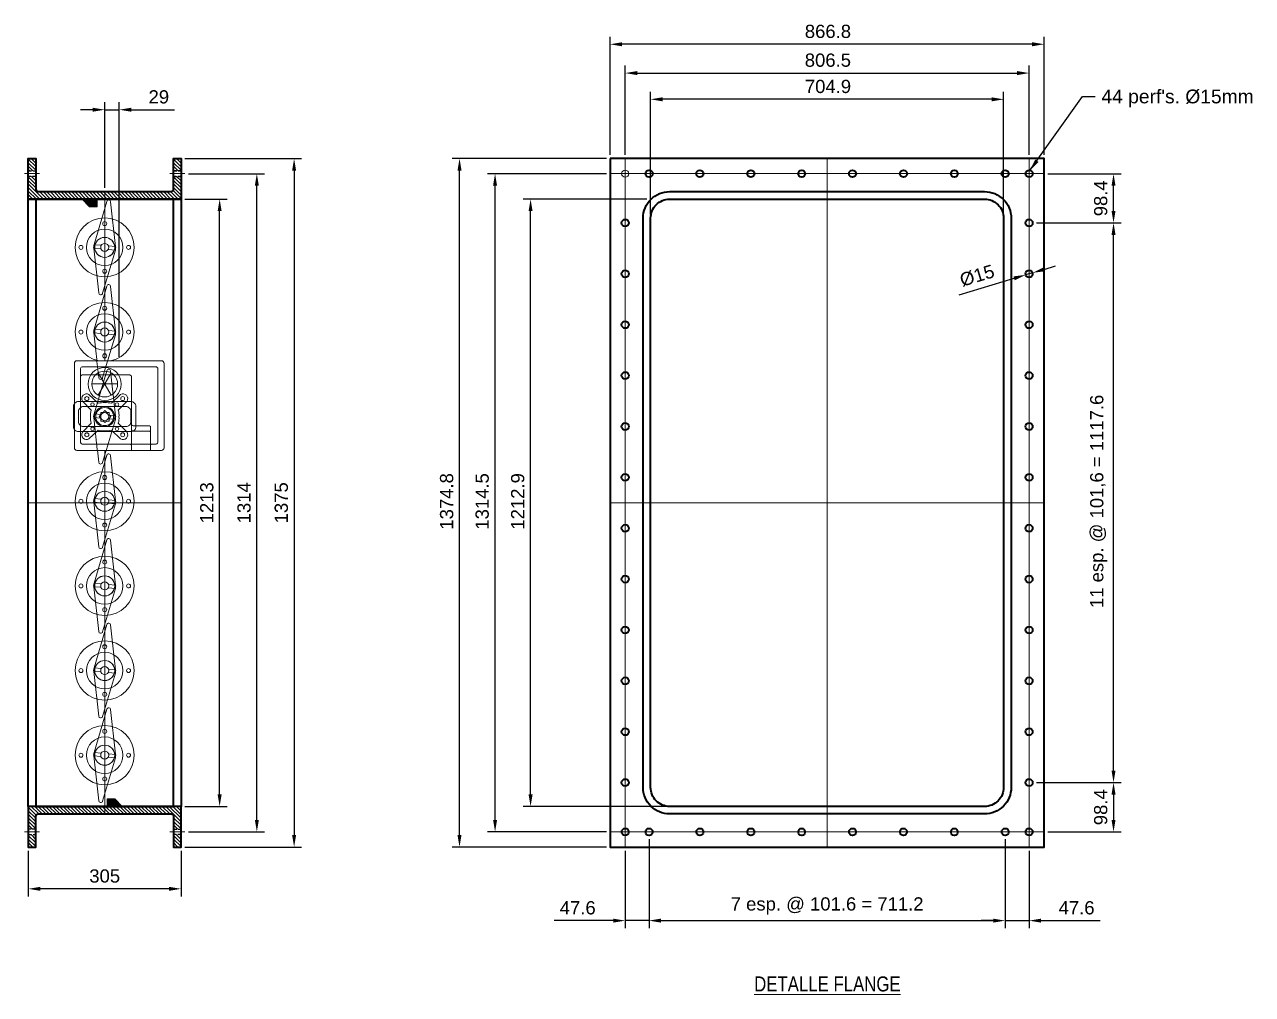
# Model space of a CAD drawing. Header units: millimetres. Extents: x 3074 to 13510, y 1436 to 24693.
# Drawn here: x 11058 to 13510, y 22756 to 24693 of the extents above; entities that cross this region are included whole.
import ezdxf
from ezdxf.enums import TextEntityAlignment as Align

# ---------------------------------------------------------------- set-up
doc = ezdxf.new("R2010")
doc.units = ezdxf.units.MM
doc.set_wipeout_variables(frame=1)
doc.linetypes.add('HIDDEN', pattern=[9.525, 6.35, -3.175])
doc.layers.add('IA-ACHU', color=1, linetype='Continuous')
doc.layers.add('IA-SEGM', color=1, linetype='HIDDEN')
for name, color, linetype, lineweight in [('IA-DIBUJO', 3, 'Continuous', 40), ('IA-TITLE', 6, 'Continuous', 13), ('IA-TRAZ', 8, 'Continuous', 5)]:
    doc.layers.add(name, color=color, linetype=linetype, lineweight=lineweight)
doc.styles.add('ARIAL', font='arial.ttf')
doc.styles.get("Standard").update_dxf_attribs({"font": 'arial.ttf'})
doc.dimstyles.new('COT_10', dxfattribs={"dimscale": 10, "dimtxt": 2.2, "dimasz": 2, "dimexe": 1.25, "dimexo": 0.625, "dimgap": 1, "dimtad": 1, "dimdec": 1, "dimdsep": 46, "dimtxsty": 'ARIAL', "dimcen": 2, "dimclrd": 256, "dimclre": 256, "dimclrt": 2, "dimadec": 0, "dimazin": 0, "dimtm": 1e-09, "dimtfac": 1, "dimtdec": 1, "dimtmove": 0, "dimatfit": 3, "dimfxl": 1, "dimarcsym": 0})
doc.dimstyles.new('COT_12', dxfattribs={"dimscale": 12, "dimtxt": 2.2, "dimasz": 2, "dimexe": 1.25, "dimexo": 0.625, "dimgap": 1, "dimtad": 1, "dimdec": 1, "dimdsep": 46, "dimtxsty": 'ARIAL', "dimcen": 2, "dimclrd": 256, "dimclre": 256, "dimclrt": 2, "dimadec": 0, "dimazin": 0, "dimtm": 1e-09, "dimtfac": 1, "dimtdec": 1, "dimtmove": 0, "dimatfit": 3, "dimfxl": 1, "dimarcsym": 0})
pattern_1 = [(135, (0, 0), (-3.5355339, -3.5355339), [])]

# ---------------------------------------------------------------- blocks, each defined once
blk = doc.blocks.new('*D15')
at = {"layer": 'Defpoints', "color": 0, "transparency": 16777216}
for p in [(13071, 24296.7), (13232.5, 24296.7), (13071, 23179.1)]:
    blk.add_point(p, dxfattribs=at)
at = {"layer": 'IA-TRAZ', "lineweight": -2, "transparency": 16777216}
for p, q in [((13078.5, 24296.7), (13247.5, 24296.7)), ((13232.5, 23203.1), (13232.5, 24272.7)), ((13078.5, 23179.1), (13247.5, 23179.1))]:
    blk.add_line(p, q, dxfattribs=at)
at = {"layer": 'IA-TRAZ', "transparency": 16777216}
for points in [[(13228.5, 24272.7), (13236.5, 24272.7), (13232.5, 24296.7)], [(13228.5, 23203.1), (13236.5, 23203.1), (13232.5, 23179.1)]]:
    blk.add_solid(points, dxfattribs=at)
at = {"layer": 'IA-TRAZ', "color": 2, "transparency": 16777216, "insert": (13185.8, 23527.7), "char_height": 26.4, "attachment_point": 1, "rotation": 90, "style": 'ARIAL'}
blk.add_mtext('11 esp. @ 101,6 = 1117.6', dxfattribs=at)
blk = doc.blocks.new('*D16')
at = {"layer": 'Defpoints', "color": 0, "transparency": 16777216}
for p in [(11997.6, 24395.1), (12227.3, 24395.1), (12227.3, 23080.7)]:
    blk.add_point(p, dxfattribs=at)
at = {"layer": 'IA-TRAZ', "lineweight": -2, "transparency": 16777216}
for p, q in [((12219.8, 24395.1), (11982.6, 24395.1)), ((11997.6, 23104.7), (11997.6, 24371.1)), ((12219.8, 23080.7), (11982.6, 23080.7))]:
    blk.add_line(p, q, dxfattribs=at)
at = {"layer": 'IA-TRAZ', "transparency": 16777216}
for points in [[(11993.6, 24371.1), (12001.6, 24371.1), (11997.6, 24395.1)], [(11993.6, 23104.7), (12001.6, 23104.7), (11997.6, 23080.7)]]:
    blk.add_solid(points, dxfattribs=at)
at = {"layer": 'IA-TRAZ', "color": 2, "transparency": 16777216, "insert": (11958.6, 23684.2), "char_height": 26.4, "attachment_point": 1, "rotation": 90, "style": 'ARIAL'}
blk.add_mtext('1314.5', dxfattribs=at)
blk = doc.blocks.new('*D17')
at = {"layer": 'Defpoints', "color": 0, "transparency": 16777216}
for p in [(13063.9, 24596), (12257.4, 24425.3), (13063.9, 24425.3)]:
    blk.add_point(p, dxfattribs=at)
at = {"layer": 'IA-TRAZ', "lineweight": -2, "transparency": 16777216}
for p, q in [((12257.4, 24432.8), (12257.4, 24611)), ((12281.4, 24596), (13039.9, 24596)), ((13063.9, 24432.8), (13063.9, 24611))]:
    blk.add_line(p, q, dxfattribs=at)
at = {"layer": 'IA-TRAZ', "transparency": 16777216}
for points in [[(12281.4, 24600), (12281.4, 24592), (12257.4, 24596)], [(13039.9, 24600), (13039.9, 24592), (13063.9, 24596)]]:
    blk.add_solid(points, dxfattribs=at)
at = {"layer": 'IA-TRAZ', "color": 2, "transparency": 16777216, "insert": (12616, 24635), "char_height": 26.4, "attachment_point": 1, "style": 'ARIAL'}
blk.add_mtext('806.5', dxfattribs=at)
blk = doc.blocks.new('*D18')
at = {"layer": 'Defpoints', "color": 0, "transparency": 16777216}
for p in [(11926.6, 24425.3), (12227.3, 24425.3), (12227.3, 23050.5)]:
    blk.add_point(p, dxfattribs=at)
at = {"layer": 'IA-TRAZ', "lineweight": -2, "transparency": 16777216}
for p, q in [((12219.8, 24425.3), (11911.6, 24425.3)), ((11926.6, 23074.5), (11926.6, 24401.3)), ((12219.8, 23050.5), (11911.6, 23050.5))]:
    blk.add_line(p, q, dxfattribs=at)
at = {"layer": 'IA-TRAZ', "transparency": 16777216}
for points in [[(11922.6, 24401.3), (11930.6, 24401.3), (11926.6, 24425.3)], [(11922.6, 23074.5), (11930.6, 23074.5), (11926.6, 23050.5)]]:
    blk.add_solid(points, dxfattribs=at)
at = {"layer": 'IA-TRAZ', "color": 2, "transparency": 16777216, "insert": (11887.6, 23684.3), "char_height": 26.4, "attachment_point": 1, "rotation": 90, "style": 'ARIAL'}
blk.add_mtext('1374.8', dxfattribs=at)
blk = doc.blocks.new('*D19')
at = {"layer": 'Defpoints', "color": 0, "transparency": 16777216}
for p in [(12068.5, 24344.3), (12308.2, 24344.3), (12346.3, 23131.5)]:
    blk.add_point(p, dxfattribs=at)
at = {"layer": 'IA-TRAZ', "lineweight": -2, "transparency": 16777216}
for p, q in [((12300.7, 24344.3), (12053.5, 24344.3)), ((12068.5, 23155.5), (12068.5, 24320.3)), ((12338.8, 23131.5), (12053.5, 23131.5))]:
    blk.add_line(p, q, dxfattribs=at)
at = {"layer": 'IA-TRAZ', "transparency": 16777216}
for points in [[(12064.5, 24320.3), (12072.5, 24320.3), (12068.5, 24344.3)], [(12064.5, 23155.5), (12072.5, 23155.5), (12068.5, 23131.5)]]:
    blk.add_solid(points, dxfattribs=at)
at = {"layer": 'IA-TRAZ', "color": 2, "transparency": 16777216, "insert": (12029.5, 23684.3), "char_height": 26.4, "attachment_point": 1, "rotation": 90, "style": 'ARIAL'}
blk.add_mtext('1212.9', dxfattribs=at)
blk = doc.blocks.new('*D20')
at = {"layer": 'Defpoints', "color": 0, "transparency": 16777216}
for p in [(12308.2, 24543.6), (12308.2, 24306.2), (13013.1, 24306.2)]:
    blk.add_point(p, dxfattribs=at)
at = {"layer": 'IA-TRAZ', "lineweight": -2, "transparency": 16777216}
for p, q in [((12308.2, 24313.7), (12308.2, 24558.6)), ((12989.1, 24543.6), (12332.2, 24543.6)), ((13013.1, 24313.7), (13013.1, 24558.6))]:
    blk.add_line(p, q, dxfattribs=at)
at = {"layer": 'IA-TRAZ', "transparency": 16777216}
for points in [[(12332.2, 24547.6), (12332.2, 24539.6), (12308.2, 24543.6)], [(12989.1, 24547.6), (12989.1, 24539.6), (13013.1, 24543.6)]]:
    blk.add_solid(points, dxfattribs=at)
at = {"layer": 'IA-TRAZ', "color": 2, "transparency": 16777216, "insert": (12616.2, 24582.5), "char_height": 26.4, "attachment_point": 1, "style": 'ARIAL'}
blk.add_mtext('704.9', dxfattribs=at)
blk = doc.blocks.new('*D21')
at = {"layer": 'Defpoints', "color": 0, "transparency": 16777216}
for p in [(12227.3, 24653.5), (12227.3, 24425.3), (13094, 24425.3)]:
    blk.add_point(p, dxfattribs=at)
at = {"layer": 'IA-TRAZ', "lineweight": -2, "transparency": 16777216}
for p, q in [((12227.3, 24432.8), (12227.3, 24668.5)), ((13094, 24432.8), (13094, 24668.5)), ((13070, 24653.5), (12251.3, 24653.5))]:
    blk.add_line(p, q, dxfattribs=at)
at = {"layer": 'IA-TRAZ', "transparency": 16777216}
for points in [[(12251.3, 24657.5), (12251.3, 24649.5), (12227.3, 24653.5)], [(13070, 24657.5), (13070, 24649.5), (13094, 24653.5)]]:
    blk.add_solid(points, dxfattribs=at)
at = {"layer": 'IA-TRAZ', "color": 2, "transparency": 16777216, "insert": (12616.1, 24692.5), "char_height": 26.4, "attachment_point": 1, "style": 'ARIAL'}
blk.add_mtext('866.8', dxfattribs=at)
blk = doc.blocks.new('*D22')
at = {"layer": 'Defpoints', "color": 0, "transparency": 16777216}
for p in [(13071, 23179.1), (13094, 23080.7), (13232.5, 23080.7)]:
    blk.add_point(p, dxfattribs=at)
at = {"layer": 'IA-TRAZ', "lineweight": -2, "transparency": 16777216}
for p, q in [((13078.5, 23179.1), (13247.5, 23179.1)), ((13232.5, 23155.1), (13232.5, 23104.7)), ((13101.5, 23080.7), (13247.5, 23080.7))]:
    blk.add_line(p, q, dxfattribs=at)
at = {"layer": 'IA-TRAZ', "transparency": 16777216}
for points in [[(13228.5, 23155.1), (13236.5, 23155.1), (13232.5, 23179.1)], [(13228.5, 23104.7), (13236.5, 23104.7), (13232.5, 23080.7)]]:
    blk.add_solid(points, dxfattribs=at)
at = {"layer": 'IA-TRAZ', "color": 2, "transparency": 16777216, "insert": (13207, 23129.9), "char_height": 26.4, "attachment_point": 5, "rotation": 90, "style": 'ARIAL'}
blk.add_mtext('98.4', dxfattribs=at)
blk = doc.blocks.new('*D23')
at = {"layer": 'Defpoints', "color": 0, "transparency": 16777216}
for p in [(13094, 24395.1), (13232.5, 24395.1), (13071, 24296.7)]:
    blk.add_point(p, dxfattribs=at)
at = {"layer": 'IA-TRAZ', "lineweight": -2, "transparency": 16777216}
for p, q in [((13101.5, 24395.1), (13247.5, 24395.1)), ((13232.5, 24320.7), (13232.5, 24371.1)), ((13078.5, 24296.7), (13247.5, 24296.7))]:
    blk.add_line(p, q, dxfattribs=at)
at = {"layer": 'IA-TRAZ', "transparency": 16777216}
for points in [[(13228.5, 24371.1), (13236.5, 24371.1), (13232.5, 24395.1)], [(13228.5, 24320.7), (13236.5, 24320.7), (13232.5, 24296.7)]]:
    blk.add_solid(points, dxfattribs=at)
at = {"layer": 'IA-TRAZ', "color": 2, "transparency": 16777216, "insert": (13207, 24345.9), "char_height": 26.4, "attachment_point": 5, "rotation": 90, "style": 'ARIAL'}
blk.add_mtext('98.4', dxfattribs=at)
blk = doc.blocks.new('*D24')
at = {"layer": 'Defpoints', "color": 0, "transparency": 16777216}
for p in [(12305, 23073.5), (13016.2, 23073.5), (13016.2, 22903.5)]:
    blk.add_point(p, dxfattribs=at)
at = {"layer": 'IA-TRAZ', "lineweight": -2, "transparency": 16777216}
for p, q in [((12305, 23066), (12305, 22888.5)), ((13016.2, 23066), (13016.2, 22888.5)), ((12329, 22903.5), (12992.2, 22903.5))]:
    blk.add_line(p, q, dxfattribs=at)
at = {"layer": 'IA-TRAZ', "transparency": 16777216}
for points in [[(12329, 22907.5), (12329, 22899.5), (12305, 22903.5)], [(12992.2, 22907.5), (12992.2, 22899.5), (13016.2, 22903.5)]]:
    blk.add_solid(points, dxfattribs=at)
at = {"layer": 'IA-TRAZ', "color": 2, "transparency": 16777216, "insert": (12660.6, 22932.9), "char_height": 26.4, "attachment_point": 5, "style": 'ARIAL'}
blk.add_mtext('7 esp. @ 101.6 = 711.2', dxfattribs=at)
blk = doc.blocks.new('*D25')
at = {"layer": 'Defpoints', "color": 0, "transparency": 16777216}
for p in [(13016.2, 23050.5), (13063.9, 23050.5), (13063.9, 22903.5)]:
    blk.add_point(p, dxfattribs=at)
at = {"layer": 'IA-TRAZ', "lineweight": -2, "transparency": 16777216}
for p, q in [((13016.2, 23043), (13016.2, 22888.5)), ((13063.9, 23043), (13063.9, 22888.5)), ((12992.2, 22903.5), (12968.2, 22903.5)), ((13016.2, 22903.5), (13063.9, 22903.5)), ((13087.9, 22903.5), (13205.5, 22903.5))]:
    blk.add_line(p, q, dxfattribs=at)
at = {"layer": 'IA-TRAZ', "transparency": 16777216}
for points in [[(12992.2, 22907.5), (12992.2, 22899.5), (13016.2, 22903.5)], [(13087.9, 22907.5), (13087.9, 22899.5), (13063.9, 22903.5)]]:
    blk.add_solid(points, dxfattribs=at)
at = {"layer": 'IA-TRAZ', "color": 2, "transparency": 16777216, "insert": (13158.7, 22929), "char_height": 26.4, "attachment_point": 5, "style": 'ARIAL'}
blk.add_mtext('47.6', dxfattribs=at)
blk = doc.blocks.new('*D26')
at = {"layer": 'Defpoints', "color": 0, "transparency": 16777216}
for p in [(12257.4, 23050.5), (12305, 23050.5), (12257.4, 22903.5)]:
    blk.add_point(p, dxfattribs=at)
at = {"layer": 'IA-TRAZ', "lineweight": -2, "transparency": 16777216}
for p, q in [((12257.4, 23043), (12257.4, 22888.5)), ((12305, 23043), (12305, 22888.5)), ((12233.4, 22903.5), (12115.8, 22903.5)), ((12305, 22903.5), (12257.4, 22903.5)), ((12329, 22903.5), (12353, 22903.5))]:
    blk.add_line(p, q, dxfattribs=at)
at = {"layer": 'IA-TRAZ', "transparency": 16777216}
for points in [[(12233.4, 22907.5), (12233.4, 22899.5), (12257.4, 22903.5)], [(12329, 22907.5), (12329, 22899.5), (12305, 22903.5)]]:
    blk.add_solid(points, dxfattribs=at)
at = {"layer": 'IA-TRAZ', "color": 2, "transparency": 16777216, "insert": (12162.6, 22929), "char_height": 26.4, "attachment_point": 5, "style": 'ARIAL'}
blk.add_mtext('47.6', dxfattribs=at)
blk = doc.blocks.new('*D27')
at = {"layer": 'Defpoints', "color": 0, "transparency": 16777216}
for p in [(13057, 24193), (13070.7, 24197.1)]:
    blk.add_point(p, dxfattribs=at)
at = {"layer": 'IA-TRAZ', "lineweight": -2, "transparency": 16777216}
for p, q in [((13093.7, 24204), (13116.7, 24210.9)), ((12924.1, 24153.3), (13034, 24186.2)), ((13070.7, 24197.1), (13057, 24193))]:
    blk.add_line(p, q, dxfattribs=at)
at = {"layer": 'IA-TRAZ', "transparency": 16777216}
for points in [[(13092.6, 24207.8), (13094.9, 24200.2), (13070.7, 24197.1)], [(13032.9, 24190), (13035.2, 24182.3), (13057, 24193)]]:
    blk.add_solid(points, dxfattribs=at)
at = {"layer": 'IA-TRAZ', "color": 2, "transparency": 16777216, "insert": (12960.1, 24191.4), "char_height": 26.4, "attachment_point": 5, "rotation": 16.6418, "style": 'ARIAL'}
blk.add_mtext('%%C15', dxfattribs=at)
blk = doc.blocks.new('*D38')
at = {"layer": 'Defpoints', "color": 0, "transparency": 16777216}
for p in [(11370.6, 24344.3), (11447.6, 24344.3), (11370.6, 23131.5)]:
    blk.add_point(p, dxfattribs=at)
at = {"layer": 'IA-TRAZ', "lineweight": -2, "transparency": 16777216}
for p, q in [((11378.1, 24344.3), (11462.6, 24344.3)), ((11447.6, 23155.5), (11447.6, 24320.3)), ((11378.1, 23131.5), (11462.6, 23131.5))]:
    blk.add_line(p, q, dxfattribs=at)
at = {"layer": 'IA-TRAZ', "transparency": 16777216}
for points in [[(11443.6, 24320.3), (11451.6, 24320.3), (11447.6, 24344.3)], [(11443.6, 23155.5), (11451.6, 23155.5), (11447.6, 23131.5)]]:
    blk.add_solid(points, dxfattribs=at)
at = {"layer": 'IA-TRAZ', "color": 2, "transparency": 16777216, "insert": (11422.1, 23737.9), "char_height": 26.4, "attachment_point": 5, "rotation": 90, "style": 'ARIAL'}
blk.add_mtext('1213', dxfattribs=at)
blk = doc.blocks.new('*D39')
at = {"layer": 'Defpoints', "color": 0, "transparency": 16777216}
for p in [(11378, 24395.1), (11521.9, 24395.1), (11378, 23080.7)]:
    blk.add_point(p, dxfattribs=at)
at = {"layer": 'IA-TRAZ', "lineweight": -2, "transparency": 16777216}
for p, q in [((11385.5, 24395.1), (11536.9, 24395.1)), ((11521.9, 23104.7), (11521.9, 24371.1)), ((11385.5, 23080.7), (11536.9, 23080.7))]:
    blk.add_line(p, q, dxfattribs=at)
at = {"layer": 'IA-TRAZ', "transparency": 16777216}
for points in [[(11517.9, 24371.1), (11525.9, 24371.1), (11521.9, 24395.1)], [(11517.9, 23104.7), (11525.9, 23104.7), (11521.9, 23080.7)]]:
    blk.add_solid(points, dxfattribs=at)
at = {"layer": 'IA-TRAZ', "color": 2, "transparency": 16777216, "insert": (11496.4, 23737.9), "char_height": 26.4, "attachment_point": 5, "rotation": 90, "style": 'ARIAL'}
blk.add_mtext('1314', dxfattribs=at)
blk = doc.blocks.new('*D40')
at = {"layer": 'Defpoints', "color": 0, "transparency": 16777216}
for p in [(11370.6, 24425.3), (11370.6, 23050.5), (11596.3, 23050.5)]:
    blk.add_point(p, dxfattribs=at)
at = {"layer": 'IA-TRAZ', "lineweight": -2, "transparency": 16777216}
for p, q in [((11378.1, 24425.3), (11611.3, 24425.3)), ((11596.3, 24401.3), (11596.3, 23074.5)), ((11378.1, 23050.5), (11611.3, 23050.5))]:
    blk.add_line(p, q, dxfattribs=at)
at = {"layer": 'IA-TRAZ', "transparency": 16777216}
for points in [[(11592.3, 24401.3), (11600.3, 24401.3), (11596.3, 24425.3)], [(11592.3, 23074.5), (11600.3, 23074.5), (11596.3, 23050.5)]]:
    blk.add_solid(points, dxfattribs=at)
at = {"layer": 'IA-TRAZ', "color": 2, "transparency": 16777216, "insert": (11570.8, 23737.9), "char_height": 26.4, "attachment_point": 5, "rotation": 90, "style": 'ARIAL'}
blk.add_mtext('1375', dxfattribs=at)
blk = doc.blocks.new('*D41')
at = {"layer": 'Defpoints', "color": 0, "transparency": 16777216}
for p in [(11065.6, 23050.5), (11370.6, 23050.5), (11065.6, 22967)]:
    blk.add_point(p, dxfattribs=at)
at = {"layer": 'IA-TRAZ', "lineweight": -2, "transparency": 16777216}
for p, q in [((11065.6, 23043), (11065.6, 22952)), ((11370.6, 23043), (11370.6, 22952)), ((11346.6, 22967), (11089.6, 22967))]:
    blk.add_line(p, q, dxfattribs=at)
at = {"layer": 'IA-TRAZ', "transparency": 16777216}
for points in [[(11089.6, 22971), (11089.6, 22963), (11065.6, 22967)], [(11346.6, 22971), (11346.6, 22963), (11370.6, 22967)]]:
    blk.add_solid(points, dxfattribs=at)
at = {"layer": 'IA-TRAZ', "color": 2, "transparency": 16777216, "insert": (11218.1, 22992.5), "char_height": 26.4, "attachment_point": 5, "style": 'ARIAL'}
blk.add_mtext('305', dxfattribs=at)
blk = doc.blocks.new('*D43')
at = {"layer": 'Defpoints', "color": 0, "transparency": 16777216}
for p in [(11247.1, 24522.8), (11218.1, 24359.3), (11247.1, 24021.6)]:
    blk.add_point(p, dxfattribs=at)
at = {"layer": 'IA-TRAZ', "lineweight": -2, "transparency": 16777216}
for p, q in [((11194.1, 24522.8), (11170.1, 24522.8)), ((11218.1, 24366.8), (11218.1, 24537.8)), ((11218.1, 24522.8), (11247.1, 24522.8)), ((11247.1, 24029.1), (11247.1, 24537.8)), ((11271.1, 24522.8), (11357.4, 24522.8))]:
    blk.add_line(p, q, dxfattribs=at)
at = {"layer": 'IA-TRAZ', "transparency": 16777216}
for points in [[(11194.1, 24526.8), (11194.1, 24518.8), (11218.1, 24522.8)], [(11271.1, 24526.8), (11271.1, 24518.8), (11247.1, 24522.8)]]:
    blk.add_solid(points, dxfattribs=at)
at = {"layer": 'IA-TRAZ', "color": 2, "transparency": 16777216, "insert": (11326.2, 24548.3), "char_height": 26.4, "attachment_point": 5, "style": 'ARIAL'}
blk.add_mtext('29', dxfattribs=at)
blk = doc.blocks.new('*U48')
blk.add_line((0, 0), (0, 51.6))
blk = doc.blocks.new('*U49')
at = {"layer": 'IA-TRAZ', "color": 0, "linetype": 'ByBlock', "lineweight": -2}
blk.add_blockref('*U48', (65.1, -25.9), dxfattribs=at)
for p, rotation in [((65.1, 25.8), 180), ((87.4, -13), 59.99999999999997), ((87.4, 12.9), 120), ((42.7, 12.9), 240), ((42.7, -13), 299.9999999999999)]:
    blk.add_blockref('*U48', p, dxfattribs=dict(at, rotation=rotation))

msp = doc.modelspace()

# ---------------------------------------------------------------- hatches: boundary and pattern name
at = {"layer": 'IA-ACHU'}
h = msp.add_hatch(dxfattribs=at)
h.set_pattern_fill('_USER', color=256, scale=5, angle=135, pattern_type=0)
h.set_pattern_definition(pattern_1)
h.paths.add_polyline_path([(11350.56, 24359.33), (11085.56, 24359.33, -0.4142136), (11080.56, 24364.33), (11080.56, 24389.62), (11065.56, 24389.62), (11065.56, 24344.33), (11370.56, 24344.33), (11370.56, 24389.62), (11355.56, 24389.62), (11355.56, 24364.33, -0.4142136)])
h.paths.add_polyline_path([(11065.56, 24400.62), (11080.56, 24400.62), (11080.56, 24425.28), (11065.56, 24425.28)])
h.paths.add_polyline_path([(11370.56, 24425.28), (11355.56, 24425.28), (11355.56, 24400.62), (11370.56, 24400.62)])
h = msp.add_hatch(dxfattribs=at)
h.set_pattern_fill('_USER', color=256, scale=5, angle=135, pattern_type=0)
h.set_pattern_definition(pattern_1)
h.paths.add_polyline_path([(11355.56, 23050.51), (11370.56, 23050.51), (11370.56, 23075.17), (11355.56, 23075.17)])
h.paths.add_polyline_path([(11355.56, 23111.46), (11355.56, 23086.17), (11370.56, 23086.17), (11370.56, 23131.46), (11065.56, 23131.46), (11065.56, 23086.17), (11080.56, 23086.17), (11080.56, 23111.46, -0.4142136), (11085.56, 23116.46), (11350.56, 23116.46, -0.4142136)])
h.paths.add_polyline_path([(11080.56, 23050.51), (11080.56, 23075.17), (11065.56, 23075.17), (11065.56, 23050.51)])
at = {"layer": 'IA-TRAZ'}
h = msp.add_hatch(color=256, dxfattribs=at)
h.dxf.hatch_style = 1
h.paths.add_polyline_path([(11173.06, 24344.12), (11188.06, 24329.12), (11203.06, 24329.12), (11203.06, 24344.12)])
h = msp.add_hatch(color=256, dxfattribs=at)
h.dxf.hatch_style = 1
h.paths.add_polyline_path([(11253.06, 23131.66), (11238.06, 23146.66), (11223.06, 23146.66), (11223.06, 23131.66)])

# ---------------------------------------------------------------- linework, layer by layer
at = {"layer": 'IA-DIBUJO'}
for points in [[(11370.56, 24344.33), (11065.56, 24344.33), (11065.56, 24425.28), (11080.56, 24425.28), (11080.56, 24364.33, 0.4142136), (11085.56, 24359.33), (11350.56, 24359.33, 0.4142136), (11355.56, 24364.33), (11355.56, 24425.28), (11370.56, 24425.28)], [(12974.98, 23116.46), (12346.31, 23116.46, -0.4142136), (12293.21, 23169.56), (12293.21, 24306.23, -0.4142136), (12346.31, 24359.33), (12974.98, 24359.33, -0.4142136), (13028.08, 24306.23), (13028.08, 23169.56, -0.4142136)], [(12974.98, 23131.46), (12346.31, 23131.46, -0.4142136), (12308.21, 23169.56), (12308.21, 24306.23, -0.4142136), (12346.31, 24344.33), (12974.98, 24344.33, -0.4142136), (13013.08, 24306.23), (13013.08, 23169.56, -0.4142136)], [(11370.56, 23131.46), (11065.56, 23131.46), (11065.56, 23050.51), (11080.56, 23050.51), (11080.56, 23111.46, -0.4142136), (11085.56, 23116.46), (11350.56, 23116.46, -0.4142136), (11355.56, 23111.46), (11355.56, 23050.51), (11370.56, 23050.51)]]:
    msp.add_lwpolyline(points, format="xyb", close=True, dxfattribs=at)
msp.add_lwpolyline([(12227.26, 24425.28), (12227.26, 23050.51), (13094.03, 23050.51), (13094.03, 24425.28), (12227.26, 24425.28)], dxfattribs=at)
for points in [[(11370.56, 24344.33), (11370.56, 23131.46), (11065.56, 23131.46), (11065.56, 24344.33)], [(11080.56, 24344.33), (11080.56, 23131.46), (11355.56, 23131.46), (11355.56, 24344.33)]]:
    msp.add_lwpolyline(points, close=True, dxfattribs=at)
for centre in [(12305.04, 24395.12), (12406.64, 24395.12), (12508.24, 24395.12), (12609.84, 24395.12), (12711.44, 24395.12), (12813.04, 24395.12), (12914.64, 24395.12), (13016.24, 24395.12), (13063.87, 24395.12), (12257.42, 24296.69), (13063.87, 24296.69), (12257.42, 24195.09), (13063.87, 24195.09), (12257.42, 24093.49), (13063.87, 24093.49), (12257.42, 23991.89), (13063.87, 23991.89), (12257.42, 23890.29), (13063.87, 23890.29), (12257.42, 23788.69), (13063.87, 23788.69), (12257.42, 23687.09), (13063.87, 23687.09), (12257.42, 23585.49), (13063.87, 23585.49), (12257.42, 23483.89), (13063.87, 23483.89), (12257.42, 23382.29), (13063.87, 23382.29), (12257.42, 23280.69), (13063.87, 23280.69), (12257.42, 23179.09), (13063.87, 23179.09), (12257.42, 23080.67), (12305.04, 23080.67), (12406.64, 23080.67), (12508.24, 23080.67), (12609.84, 23080.67), (12711.44, 23080.67), (12813.04, 23080.67), (12914.64, 23080.67), (13016.24, 23080.67), (13063.87, 23080.67)]:
    msp.add_circle(centre, 7.14, dxfattribs=at)
at = {"layer": 'IA-SEGM'}
for points in [[(11080.58, 24400.62), (11080.58, 24389.62), (11065.58, 24389.62), (11065.58, 24400.62)], [(11355.55, 24400.62), (11355.55, 24389.62), (11370.55, 24389.62), (11370.55, 24400.62)], [(11370.55, 24400.62), (11370.55, 24389.62), (11355.56, 24389.62), (11355.56, 24400.62)], [(11080.58, 23075.17), (11080.58, 23086.17), (11065.58, 23086.17), (11065.58, 23075.17)], [(11355.55, 23075.17), (11355.55, 23086.17), (11370.55, 23086.17), (11370.55, 23075.17)]]:
    msp.add_lwpolyline(points, close=True, dxfattribs=at)
at = {"layer": 'IA-TRAZ', "color": 4, "ltscale": 50}
for p, q in [((12257.42, 24425.28), (12257.42, 23050.51)), ((12660.64, 23050.51), (12660.64, 24425.28)), ((13063.87, 23050.51), (13063.87, 24425.28)), ((11058.08, 24395.12), (11088.08, 24395.12)), ((11378.05, 24395.12), (11348.05, 24395.12)), ((13094.03, 24395.12), (12227.26, 24395.12)), ((11370.56, 23737.89), (11065.56, 23737.89)), ((13094.03, 23737.89), (12227.26, 23737.89)), ((11058.08, 23080.67), (11088.08, 23080.67)), ((11378.05, 23080.67), (11348.05, 23080.67)), ((13094.03, 23080.67), (12227.26, 23080.67))]:
    msp.add_line(p, q, dxfattribs=at)
at = {"layer": 'IA-TRAZ', "ltscale": 50}
for p, q in [((11218.06, 24359.33), (11218.06, 23116.46)), ((11196.77, 24253.41), (11222.13, 24339.66)), ((11229.98, 24338.98), (11239.97, 24249.63)), ((11196.74, 24253.33), (11211.2, 24252.07)), ((11240, 24249.55), (11225.53, 24250.82)), ((11196.13, 24246.36), (11210.59, 24245.1)), ((11206.15, 24156.93), (11196.15, 24246.28)), ((11239.35, 24242.51), (11213.99, 24156.25)), ((11239.39, 24242.58), (11224.92, 24243.84)), ((11196.77, 24084.41), (11222.13, 24170.66)), ((11229.98, 24169.98), (11239.97, 24080.63)), ((11196.13, 24077.36), (11210.59, 24076.1)), ((11196.74, 24084.33), (11211.2, 24083.07)), ((11240, 24080.55), (11225.53, 24081.82)), ((11239.39, 24073.58), (11224.92, 24074.84)), ((11196.77, 23915.41), (11222.13, 24001.66)), ((11229.98, 24000.98), (11239.97, 23911.63)), ((11196.13, 23908.36), (11210.59, 23907.1)), ((11206.15, 23818.93), (11196.15, 23908.28)), ((11196.74, 23915.33), (11211.2, 23914.07)), ((11239.39, 23904.58), (11224.92, 23905.84)), ((11240, 23911.55), (11225.53, 23912.82)), ((11239.35, 23904.51), (11213.99, 23818.25)), ((11196.13, 23739.36), (11210.59, 23738.1)), ((11206.15, 23649.93), (11196.15, 23739.28)), ((11196.74, 23746.33), (11211.2, 23745.07)), ((11239.35, 23735.51), (11213.99, 23649.25)), ((11239.39, 23735.58), (11224.92, 23736.84)), ((11240, 23742.55), (11225.53, 23743.82)), ((11196.77, 23577.41), (11222.13, 23663.66)), ((11229.98, 23662.98), (11239.97, 23573.63)), ((11196.13, 23570.36), (11210.59, 23569.1)), ((11206.15, 23480.93), (11196.15, 23570.28)), ((11196.74, 23577.33), (11211.2, 23576.07)), ((11239.35, 23566.51), (11213.99, 23480.25)), ((11239.39, 23566.58), (11224.92, 23567.84)), ((11240, 23573.55), (11225.53, 23574.82)), ((11196.77, 23408.41), (11222.13, 23494.66)), ((11229.98, 23493.98), (11239.97, 23404.63)), ((11196.13, 23401.36), (11210.59, 23400.1)), ((11206.15, 23311.93), (11196.15, 23401.28)), ((11196.74, 23408.33), (11211.2, 23407.07)), ((11239.35, 23397.51), (11213.99, 23311.25)), ((11239.39, 23397.58), (11224.92, 23398.84)), ((11240, 23404.55), (11225.53, 23405.82)), ((11196.77, 23239.41), (11222.13, 23325.66)), ((11229.98, 23324.98), (11239.97, 23235.63)), ((11196.13, 23232.36), (11210.59, 23231.1)), ((11206.15, 23142.93), (11196.15, 23232.28)), ((11196.74, 23239.33), (11211.2, 23238.07)), ((11239.35, 23228.51), (11213.99, 23142.25)), ((11239.39, 23228.58), (11224.92, 23229.84)), ((11240, 23235.55), (11225.53, 23236.82))]:
    msp.add_line(p, q, dxfattribs=at)
at = {"layer": 'IA-TRAZ'}
for points in [[(11173.06, 24344.12), (11188.06, 24329.12), (11203.06, 24329.12), (11203.06, 24344.12), (11173.06, 24344.12)], [(11253.06, 23131.66), (11238.06, 23146.66), (11223.06, 23146.66), (11223.06, 23131.66), (11253.06, 23131.66)]]:
    msp.add_lwpolyline(points, dxfattribs=at)
for centre, radius in [((12257.42, 24395.12), 7.14), ((11218.06, 24247.96), 59), ((11218.06, 24247.96), 59), ((11218.16, 24295.37), 4), ((11218.16, 24295.37), 4), ((11218.11, 24247.87), 36.5), ((11218.11, 24247.87), 36.5), ((11170.66, 24247.87), 4), ((11170.66, 24247.87), 4), ((11218.11, 24247.87), 20), ((11218.11, 24247.87), 20), ((11265.66, 24247.87), 4), ((11265.66, 24247.87), 4), ((11218.16, 24200.37), 4), ((11218.16, 24200.37), 4), ((11218.06, 24078.96), 59), ((11218.06, 24078.96), 59), ((11218.16, 24126.37), 4), ((11218.16, 24126.37), 4), ((11218.11, 24078.87), 36.5), ((11218.11, 24078.87), 36.5), ((11170.66, 24078.87), 4), ((11170.66, 24078.87), 4), ((11218.11, 24078.87), 20), ((11218.11, 24078.87), 20), ((11265.66, 24078.87), 4), ((11265.66, 24078.87), 4), ((11218.16, 24031.37), 4), ((11218.16, 24031.37), 4), ((11218.06, 23909.96), 59), ((11218.06, 23909.96), 59), ((11218.06, 23909.96), 59), ((11218.16, 23957.37), 4), ((11218.16, 23957.37), 4), ((11218.16, 23957.37), 4), ((11218.11, 23909.87), 36.5), ((11218.11, 23909.87), 36.5), ((11218.11, 23909.87), 36.5), ((11218.11, 23909.87), 20), ((11218.11, 23909.87), 20), ((11218.11, 23909.87), 20), ((11170.66, 23909.87), 4), ((11170.66, 23909.87), 4), ((11170.66, 23909.87), 4), ((11265.66, 23909.87), 4), ((11265.66, 23909.87), 4), ((11265.66, 23909.87), 4), ((11218.16, 23862.37), 4), ((11218.16, 23862.37), 4), ((11218.16, 23862.37), 4), ((11218.06, 23740.96), 59), ((11218.06, 23740.96), 59), ((11218.16, 23788.37), 4), ((11218.16, 23788.37), 4), ((11218.11, 23740.87), 36.5), ((11218.11, 23740.87), 36.5), ((11218.11, 23740.87), 20), ((11218.11, 23740.87), 20), ((11170.66, 23740.87), 4), ((11170.66, 23740.87), 4), ((11265.66, 23740.87), 4), ((11265.66, 23740.87), 4), ((11218.16, 23693.37), 4), ((11218.16, 23693.37), 4), ((11218.06, 23571.96), 59), ((11218.16, 23619.37), 4), ((11218.11, 23571.87), 36.5), ((11218.11, 23571.87), 20), ((11170.66, 23571.87), 4), ((11265.66, 23571.87), 4), ((11218.16, 23524.37), 4), ((11218.06, 23402.96), 59), ((11218.11, 23402.87), 36.5), ((11218.16, 23450.37), 4), ((11218.11, 23402.87), 20), ((11170.66, 23402.87), 4), ((11265.66, 23402.87), 4), ((11218.16, 23355.37), 4), ((11218.06, 23233.96), 59), ((11218.11, 23233.87), 36.5), ((11218.16, 23281.37), 4), ((11218.11, 23233.87), 20), ((11170.66, 23233.87), 4), ((11265.66, 23233.87), 4), ((11218.16, 23186.37), 4)]:
    msp.add_circle(centre, radius, dxfattribs=at)
at = {"layer": 'IA-TRAZ', "ltscale": 50}
for centre, radius in [((11218.06, 24247.96), 20), ((11218.06, 24247.96), 8), ((11218.06, 24078.96), 20), ((11218.06, 24078.96), 8), ((11218.06, 23909.96), 20), ((11218.06, 23909.96), 8), ((11218.06, 23740.96), 20), ((11218.06, 23740.96), 8), ((11218.06, 23571.96), 20), ((11218.06, 23571.96), 8), ((11218.06, 23402.96), 20), ((11218.06, 23402.96), 8), ((11218.06, 23233.96), 20), ((11218.06, 23233.96), 8)]:
    msp.add_circle(centre, radius, dxfattribs=at)
for centre, radius, start, end in [((11225.99, 24338.61), 4, 5.29361, 164.70639), ((11216.07, 24248.13), 20, 164.70639, 185.29361), ((11220.06, 24247.78), 20, 344.70639, 5.29361), ((11210.13, 24157.3), 4, 185.29361, 344.70639), ((11225.99, 24169.61), 4, 5.29361, 164.70639), ((11216.07, 24079.13), 20, 164.70639, 185.29361), ((11220.06, 24078.78), 20, 344.70639, 5.29361), ((11225.99, 24000.61), 4, 5.29361, 164.70639), ((11216.07, 23910.13), 20, 164.70639, 185.29361), ((11220.06, 23909.78), 20, 344.70639, 5.29361), ((11210.13, 23819.3), 4, 185.29361, 344.70639), ((11210.13, 23819.3), 4, 185.29361, 344.70639), ((11216.07, 23741.13), 20, 164.70639, 185.29361), ((11220.06, 23740.78), 20, 344.70639, 5.29361), ((11225.99, 23662.61), 4, 5.29361, 164.70639), ((11210.13, 23650.3), 4, 185.29361, 344.70639), ((11216.07, 23572.13), 20, 164.70639, 185.29361), ((11220.06, 23571.78), 20, 344.70639, 5.29361), ((11225.99, 23493.61), 4, 5.29361, 164.70639), ((11210.13, 23481.3), 4, 185.29361, 344.70639), ((11216.07, 23403.13), 20, 164.70639, 185.29361), ((11220.06, 23402.78), 20, 344.70639, 5.29361), ((11225.99, 23324.61), 4, 5.29361, 164.70639), ((11210.13, 23312.3), 4, 185.29361, 344.70639), ((11216.07, 23234.13), 20, 164.70639, 185.29361), ((11220.06, 23233.78), 20, 344.70639, 5.29361), ((11210.13, 23143.3), 4, 185.29361, 344.70639)]:
    msp.add_arc(centre, radius, start, end, dxfattribs=at)

# ---------------------------------------------------------------- texts
at = {"layer": 'IA-TITLE', "width": 0.8}
msp.add_text('%%UDETALLE FLANGE', height=30, dxfattribs=at).set_placement((12661.15, 22762.11), align=Align.CENTER)
at = {"layer": 'IA-TRAZ', "color": 2, "insert": (13208.34, 24563.06), "char_height": 27.5, "attachment_point": 1, "style": 'ARIAL'}
msp.add_mtext("44 perf's. %%C15mm", dxfattribs=at)

# ---------------------------------------------------------------- dimensions: what is measured, and where the dimension line sits
at = {"layer": 'IA-TRAZ'}
for base, p1, p2, picture, middle in [((12227.26, 24653.53), (13094.03, 24425.28), (12227.26, 24425.28), '*D21', (12660.64, 24653.53)), ((12308.21, 24543.55), (13013.08, 24306.23), (12308.21, 24306.23), '*D20', (12660.64, 24543.55))]:
    dim = msp.add_linear_dim(base=base, p1=p1, p2=p2, dimstyle='COT_12', dxfattribs=at)
    dim.commit()
    dim.dimension.update_dxf_attribs({"geometry": picture, "text_midpoint": middle, "dimtype": 160})
for base, p1, p2, angle, picture, middle in [((13063.86895213, 24596.00940667), (12257.41895213, 24425.28061364), (13063.86895213, 24425.28061364), 180, '*D17', (12660.64395213, 24596.00940667)), ((11926.62, 24425.28), (12227.26, 23050.51), (12227.26, 24425.28), 270, '*D18', (11926.62, 23737.89)), ((11997.56269345, 24395.11811364), (12227.25645213, 23080.66811364), (12227.25645213, 24395.11811364), 270, '*D16', (11997.56269345, 23737.89311364)), ((12068.51, 24344.33), (12346.31, 23131.46), (12308.21, 24344.33), 270, '*D19', (12068.51, 23737.89))]:
    dim = msp.add_linear_dim(base=base, p1=p1, p2=p2, angle=angle, dimstyle='COT_12', dxfattribs=at)
    dim.commit()
    dim.dimension.update_dxf_attribs({"geometry": picture, "text_midpoint": middle, "dimtype": 160})
for base, p1, p2, picture, middle in [((11596.29, 23050.51), (11370.56, 24425.28), (11370.56, 23050.51), '*D40', (11570.8, 23737.89)), ((11521.86, 24395.12), (11378.05, 23080.67), (11378.05, 24395.12), '*D39', (11496.37, 23737.89)), ((11447.59, 24344.33), (11370.56, 23131.46), (11370.56, 24344.33), '*D38', (11422.1, 23737.89))]:
    dim = msp.add_linear_dim(base=base, p1=p1, p2=p2, angle=90, dimstyle='COT_12', override={"dimdec": 0}, dxfattribs=at)
    dim.commit()
    dim.dimension.update_dxf_attribs({"geometry": picture, "text_midpoint": middle})
for base, p1, p2, angle, picture, middle in [((13232.45, 24395.12), (13071.01, 24296.69), (13094.03, 24395.12), 270, '*D23', (13206.97, 24345.91)), ((13232.45, 23080.67), (13071.01, 23179.09), (13094.03, 23080.67), 90, '*D22', (13206.97, 23129.88)), ((12257.42, 22903.54), (12305.04, 23050.51), (12257.42, 23050.51), 180, '*D26', (12162.61, 22929.01))]:
    dim = msp.add_linear_dim(base=base, p1=p1, p2=p2, angle=angle, dimstyle='COT_12', dxfattribs=at)
    dim.commit()
    dim.dimension.update_dxf_attribs({"geometry": picture, "text_midpoint": middle})
dim = msp.add_linear_dim(base=(13232.45, 24296.69), p1=(13071.01, 23179.09), p2=(13071.01, 24296.69), angle=270, text='11 esp. @ 101,6 = <>', dimstyle='COT_12', dxfattribs=at)
dim.commit()
dim.dimension.update_dxf_attribs({"geometry": '*D15', "text_midpoint": (13232.45, 23737.89), "dimtype": 160})
dim = msp.add_diameter_dim_2p(p1=(13070.71, 24197.14), p2=(13057.02, 24193.05), text='%%C15', dimstyle='COT_12', dxfattribs=at)
dim.commit()
dim.dimension.update_dxf_attribs({"geometry": '*D27', "text_midpoint": (12960.06, 24191.43)})
dim = msp.add_linear_dim(base=(13016.24, 22903.54), p1=(12305.04, 23073.52), p2=(13016.24, 23073.52), text='7 esp. @ 101.6 = <>', dimstyle='COT_12', dxfattribs=at)
dim.commit()
dim.dimension.update_dxf_attribs({"geometry": '*D24', "text_midpoint": (12660.64, 22932.86)})
dim = msp.add_linear_dim(base=(11065.56, 22967), p1=(11370.56, 23050.51), p2=(11065.56, 23050.51), dimstyle='COT_12', override={"dimdec": 0}, dxfattribs=at)
dim.commit()
dim.dimension.update_dxf_attribs({"geometry": '*D41', "text_midpoint": (11218.06, 22992.49)})
dim = msp.add_linear_dim(base=(13063.87, 22903.54), p1=(13016.24, 23050.51), p2=(13063.87, 23050.51), dimstyle='COT_12', dxfattribs=at)
dim.commit()
dim.dimension.update_dxf_attribs({"geometry": '*D25', "text_midpoint": (13158.68, 22929.01)})

# ---------------------------------------------------------------- leaders
at = {"layer": 'IA-TRAZ', "annotation_type": 0, "has_hookline": 1, "hookline_direction": 0, "text_width": 301.15}
msp.add_leader([(13064.89, 24400.58), (13170.84, 24549.31), (13195.84, 24549.31)], dimstyle='COT_10', override={"dimscale": 12.5, "dimgap": 1, "dimtad": 0}, dxfattribs=at)

# ---------------------------------------------------------------- next in the draw order: wipeouts: each hides what was drawn before it
msp.add_wipeout([(11162.77, 24021.59), (11331.35, 24021.59), (11335.05, 24020.06), (11336.59, 24016.35), (11336.59, 23847.86), (11335.05, 23844.16), (11331.35, 23842.63), (11162.77, 23842.63), (11159.07, 23844.16), (11157.54, 23847.86), (11157.54, 24016.35), (11159.07, 24020.06)]).dxf.layer = 'IA-TRAZ'

# ---------------------------------------------------------------- next in the draw order: linework, layer by layer
at = {"layer": 'IA-TRAZ', "ltscale": 50}
for p, q in [((11206.15, 23987.93), (11196.15, 24077.28)), ((11239.35, 24073.51), (11213.99, 23987.25)), ((11173.02, 23993.51), (11267.99, 23993.51)), ((11196.77, 23915.41), (11222.13, 24001.66)), ((11229.98, 24000.98), (11239.97, 23911.63)), ((11267.99, 23993.51), (11271.29, 23990.68)), ((11271.29, 23990.68), (11271.29, 23842.63)), ((11186.73, 23954.3), (11204.96, 23936.67)), ((11249.66, 23954.3), (11231.43, 23936.67)), ((11191.15, 23922.87), (11173.75, 23940.77)), ((11218.2, 23937.94), (11218.2, 23937.94)), ((11245.24, 23922.87), (11262.65, 23940.77)), ((11196.13, 23908.36), (11210.59, 23907.1)), ((11206.15, 23818.93), (11196.15, 23908.28)), ((11196.74, 23915.33), (11211.2, 23914.07)), ((11206.79, 23910.01), (11210.07, 23913.49)), ((11210.09, 23906.26), (11206.79, 23910.01)), ((11210.07, 23913.49), (11210.07, 23918.29)), ((11210.07, 23918.29), (11214.94, 23918.29)), ((11210.09, 23901.1), (11210.09, 23906.26)), ((11214.94, 23918.29), (11218.51, 23921.86)), ((11218.51, 23921.86), (11222.52, 23918.29)), ((11222.52, 23918.29), (11227.23, 23918.29)), ((11239.39, 23904.58), (11224.92, 23905.84)), ((11240, 23911.55), (11225.53, 23912.82)), ((11230.32, 23909.98), (11227.14, 23906.22)), ((11227.14, 23906.22), (11227.14, 23901.1)), ((11227.23, 23918.29), (11227.23, 23913.49)), ((11227.23, 23913.49), (11230.32, 23909.98)), ((11191.15, 23896.76), (11173.75, 23878.87)), ((11186.73, 23865.34), (11204.96, 23882.96)), ((11215.49, 23901.1), (11210.09, 23901.1)), ((11239.35, 23904.51), (11213.99, 23818.25)), ((11215.49, 23901.1), (11218.64, 23898.1)), ((11218.2, 23881.7), (11218.2, 23881.7)), ((11221.6, 23901.1), (11218.69, 23898.05)), ((11227.14, 23901.1), (11221.6, 23901.1)), ((11249.66, 23865.34), (11231.43, 23882.96)), ((11245.24, 23896.76), (11262.65, 23878.87)), ((11307.58, 23891.38), (11275.04, 23891.38)), ((11307.87, 23880.8), (11275.13, 23880.8)), ((11309.36, 23890.03), (11307.58, 23891.38)), ((11309.36, 23879.74), (11307.87, 23880.8)), ((11309.36, 23879.74), (11309.36, 23890.03)), ((11309.36, 23842.63), (11309.36, 23879.74)), ((11196.77, 23746.41), (11222.13, 23832.66)), ((11229.98, 23831.98), (11239.97, 23742.63)), ((11271.18, 23853.52), (11269.3, 23854.71)), ((11309.36, 23852.41), (11310.75, 23854.88))]:
    msp.add_line(p, q, dxfattribs=at)
at = {"layer": 'IA-TRAZ'}
for p, q in [((11169.78, 23989.59), (11169.73, 24004.18)), ((11321.33, 24009.31), (11172.9, 24009.31)), ((11324.34, 24006.87), (11321.33, 24009.31)), ((11324.34, 23858.34), (11324.34, 24006.87)), ((11169.78, 23860.16), (11169.78, 23989.59)), ((11319.63, 23854.71), (11174.79, 23854.71))]:
    msp.add_line(p, q, dxfattribs=at)
for points in [[(11162.77, 23842.63), (11331.35, 23842.63, 0.4142136), (11336.59, 23847.86), (11336.59, 24016.35, 0.4142136), (11331.35, 24021.59), (11162.77, 24021.59, 0.4142136), (11157.54, 24016.35), (11157.54, 23847.86, 0.4142136)], [(11155.86, 23890.04), (11155.86, 23930.04, -0.4142136), (11165.86, 23940.04), (11270.36, 23940.04, -0.4142136), (11280.36, 23930.04), (11280.36, 23890.04, -0.4142136), (11270.36, 23880.04), (11165.86, 23880.04, -0.4142136)], [(11165.86, 23900.04), (11165.86, 23920.04, -0.4142136), (11175.86, 23930.04), (11260.36, 23930.04, -0.4142136), (11270.36, 23920.04), (11270.36, 23900.04, -0.4142136), (11260.36, 23890.04), (11175.86, 23890.04, -0.4142136)]]:
    msp.add_lwpolyline(points, format="xyb", close=True, dxfattribs=at)
for radius in [33.01, 25.82]:
    msp.add_circle((11218.06, 23975.09), radius, dxfattribs=at)
at = {"layer": 'IA-TRAZ', "ltscale": 50}
for centre, radius in [((11182.43, 23945.9), 3.98), ((11193.65, 23934.15), 3.44), ((11218.06, 23909.96), 20), ((11242.74, 23934.15), 3.44), ((11253.97, 23945.9), 3.98), ((11218.11, 23910.04), 17.88), ((11218.06, 23909.96), 8), ((11193.65, 23885.49), 3.44), ((11242.74, 23885.49), 3.44), ((11182.43, 23873.73), 3.98), ((11253.97, 23873.73), 3.98)]:
    msp.add_circle(centre, radius, dxfattribs=at)
at = {"layer": 'IA-TRAZ'}
for centre, radius, start, end in [((11174.26, 24004.93), 4.59, 107.23926, 189.3507), ((11174.93, 23859.87), 5.16, 176.74627, 268.44153), ((11319.22, 23860.13), 5.43, 274.2892, 340.71058)]:
    msp.add_arc(centre, radius, start, end, dxfattribs=at)
at = {"layer": 'IA-TRAZ', "ltscale": 50}
for centre, radius, start, end in [((11225.99, 24000.61), 4, 5.29361, 164.70639), ((11174.25, 23989.2), 4.49, 105.93276, 174.93733), ((11210.13, 23988.3), 4, 185.29361, 344.70639), ((11182.07, 23945.78), 9.71, 61.31838, 211.04353), ((11254.33, 23945.78), 9.71, 328.95647, 118.68162), ((11216.02, 23890.88), 47.11, 87.35265, 103.57701), ((11220.37, 23890.88), 47.11, 76.42299, 92.64735), ((11222.71, 23912.86), 33.11, 162.38871, 185.26604), ((11222.71, 23906.78), 33.11, 174.73396, 197.61129), ((11216.07, 23910.13), 20, 164.70639, 185.29361), ((11220.06, 23909.78), 20, 344.70639, 5.29361), ((11213.68, 23912.86), 33.11, 354.73396, 17.61129), ((11213.68, 23906.78), 33.11, 342.38871, 5.26604), ((11216.02, 23928.75), 47.11, 256.42299, 272.64735), ((11220.37, 23928.75), 47.11, 267.35265, 283.57701), ((11275.37, 23895.92), 4.54, 203.31539, 265.9019), ((11275.46, 23885.33), 4.54, 203.31539, 265.9019), ((11182.07, 23873.86), 9.71, 148.95647, 298.68162), ((11254.33, 23873.86), 9.71, 241.31838, 31.04353), ((11225.99, 23831.61), 4, 5.29361, 164.70639)]:
    msp.add_arc(centre, radius, start, end, dxfattribs=at)

# ---------------------------------------------------------------- next in the draw order: block references
at = {"layer": 'IA-TRAZ', "xscale": -1, "rotation": 270}
msp.add_blockref('*U49', (11218.11, 23910.04), dxfattribs=at)

# ---------------------------------------------------------------- next in the draw order: dimensions: what is measured, and where the dimension line sits
at = {"layer": 'IA-TRAZ'}
dim = msp.add_linear_dim(base=(11247.06, 24522.79), p1=(11218.06, 24359.33), p2=(11247.06, 24021.59), dimstyle='COT_12', dxfattribs=at)
dim.commit()
dim.dimension.update_dxf_attribs({"geometry": '*D43', "text_midpoint": (11326.22, 24548.27)})

doc.saveas('drawing.dxf')
